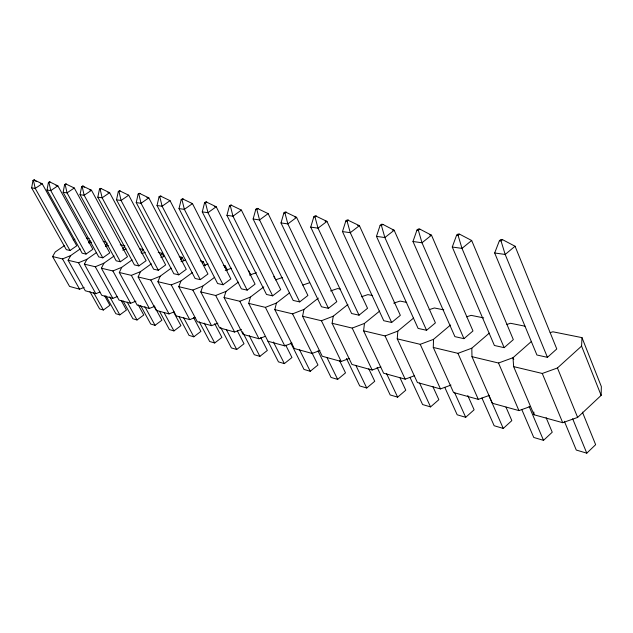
<?xml version="1.0" encoding="UTF-8"?>
<svg xmlns="http://www.w3.org/2000/svg" width="633" height="633" viewBox="0 0 633 633"><rect width="100%" height="100%" fill="white"/><g stroke="black" fill="none" stroke-linecap="round" stroke-linejoin="round"><path stroke-width="0.95" d="M531.53 341.353L512.999 357.716L513.64 366.626L534.062 414.773L562.697 422.686L577.636 417.416L601.136 395.388L601.35 386.597L581.988 337.634L552.902 331.795L550.204 332.618M489.246 395.411L478.303 399.368L453.576 392.531L433.288 347.446L433.518 339.351L450.482 325.03M601.136 395.388L581.577 346.101L581.988 337.634M450.973 385.078L440.481 388.915L417.416 382.538L397.247 338.845L397.825 331.106L413.531 318.106M414.18 375.836L405.175 379.159L383.614 373.201L363.595 330.806L364.473 323.408L379.665 311.064M380.821 366.8L372.157 370.036L351.948 364.45L332.111 323.289L333.251 316.191L347.913 304.481M31.65 187.89L32.963 180.54L34.032 179.835L42.189 183.776L76.751 245.802L70.01 250.486L66.33 249.663L31.65 187.89L35.219 188.397L42.189 183.776L40.393 183.538M47.016 190.05L48.409 182.533L49.501 181.813L57.848 185.841L92.877 249.267L86.025 254.07L82.171 253.208L47.016 190.05L50.751 190.58L57.848 185.841L55.965 185.596M63.126 192.313L64.606 184.622L65.713 183.887L74.275 188.009L109.778 252.899L102.799 257.821L98.764 256.919L63.126 192.313L67.043 192.867L74.275 188.009M80.035 194.695L81.61 186.814L82.741 186.055L91.516 190.288L127.494 256.705L120.397 261.761L116.163 260.812L80.035 194.695L84.157 195.273L91.516 190.288L89.854 190.066M349.297 358.436L341.203 361.483L322.229 356.237L302.582 316.239L303.951 309.426L318.344 298.111M97.814 197.195L99.492 189.125L100.639 188.341L109.636 192.685L146.104 260.709L138.88 265.9L134.433 264.903L97.814 197.195L102.142 197.805L109.636 192.685L107.895 192.456M116.519 199.822L118.3 191.554L119.479 190.747L128.713 195.201L165.664 264.911L158.313 270.251L153.629 269.199L116.519 199.822L121.077 200.463L128.713 195.201M136.23 202.592L138.136 194.109L139.323 193.287L148.818 197.86L186.252 269.334L178.767 274.825L173.838 273.725L136.23 202.592L141.04 203.272L148.818 197.86L146.88 197.599M157.024 205.519L159.057 196.808L160.276 195.961L170.04 200.661L207.948 274.002L200.329 279.651L195.13 278.488L157.024 205.519L162.103 206.231L170.04 200.661M319.934 350.484L312.132 353.451L294.282 348.514L274.833 309.616L276.407 303.065L289.51 292.905M179.004 208.605L181.18 199.664L182.423 198.786L192.464 203.62L230.855 278.924L223.101 284.747L217.61 283.521L179.004 208.605L184.377 209.365L192.464 203.62M202.267 211.881L204.601 202.679L205.867 201.777L216.209 206.762L255.075 284.13L247.171 290.136L241.355 288.838L202.267 211.881L207.964 212.68L216.209 206.762L214.302 206.508M226.931 215.347L229.439 205.883L230.729 204.957L241.387 210.085L280.712 289.637L272.657 295.84L266.501 294.464L226.931 215.347L232.976 216.193L241.387 210.085M253.129 219.026L255.819 209.286L257.14 208.328L268.139 213.622L307.899 295.476L299.702 301.894L293.166 300.43L253.129 219.026L259.554 219.928L268.139 213.622M285.728 345.159L291.94 357.526L284.359 363.611L278.449 361.862L248.714 303.381L250.454 297.067L263.819 286.86M281.005 222.943L283.901 212.91L285.246 211.913L296.6 217.38L336.796 301.688L328.432 308.326L321.485 306.768L281.005 222.943L287.849 223.908L296.6 217.38L294.883 217.151M310.724 227.12L313.849 216.771L315.218 215.742L326.96 221.392L367.544 308.295L359.03 315.179L351.624 313.517L310.724 227.12L318.027 228.149L326.96 221.392L325.125 221.146M265.116 336.392L258.976 338.758L243.088 334.366L224.074 297.502L225.973 291.417L238.317 282.104M342.477 231.591L345.855 220.901L347.256 219.833L359.409 225.672L400.349 315.345L391.669 322.482L383.764 320.709L342.477 231.591L350.294 232.691L359.409 225.672L357.661 225.443M376.477 236.37L380.14 225.324L381.572 224.217L382.862 224.383L394.169 230.27L435.417 322.885L426.571 330.291L418.112 328.4L376.477 236.37L384.864 237.549L394.169 230.27L392.294 230.016M241.41 329.382L234.614 332.024L219.588 327.878L200.803 291.948L202.837 286.069L214.65 277.262M412.977 241.497L416.965 230.072L418.421 228.924L419.806 229.099L431.492 235.199L472.978 330.956L463.973 338.663L454.898 336.629L412.977 241.497L421.997 242.771L431.492 235.199L429.68 234.954M452.271 247.02L456.607 235.191L458.094 233.988L459.582 234.178L471.672 240.5L513.331 339.628L504.153 347.659L494.389 345.476L452.271 247.02L461.987 248.389L471.672 240.5M217.855 323.202L211.564 325.663L197.338 321.73L178.791 286.686L180.935 281.012L192.535 272.459M494.674 252.986L499.405 240.706L500.925 239.456L502.539 239.662L515.056 246.237L556.779 348.965L547.434 357.344L536.911 354.994L494.674 252.986L505.181 254.458L515.056 246.237M194.964 317.568L189.734 319.625L176.243 315.899L157.926 281.709L160.173 276.217L171.25 268.139M174.099 311.895L169.027 313.905L156.216 310.368L138.129 276.977L140.463 271.66L151.342 263.811M154.776 306.309L149.356 308.469L137.171 305.098L119.313 272.491L121.726 267.34L132.091 259.926M135.913 301.181L130.643 303.302L119.044 300.089L101.415 268.218L103.899 263.217L114.082 256.001M224.478 267.506L225.253 265.955L223.322 265.567M117.097 296.655L112.824 298.372L101.763 295.318L84.371 264.143L86.911 259.293L96.564 252.512M202.267 262.996L203.074 261.492L200.329 260.946M99.998 291.995L95.836 293.68L85.281 290.761L68.111 260.266L70.698 255.55L80.193 248.935M180.595 259.815L182.027 257.267L179.234 256.705M84.126 287.366L79.616 289.202L69.535 286.409L52.586 256.563L55.221 251.974L64.558 245.517M160.576 255.724L162.04 253.247L158.226 252.48M141.048 252.63L143.018 249.426L139.395 248.698M122.913 248.904L124.915 245.786M105.624 245.343L107.143 243.072M88.62 242.684L90.147 240.477M564.375 421.309L576.275 450.047L586.783 453.165L595.645 444.675L582.423 412.123M521.75 409.416L533.754 437.458L543.518 440.354L552.237 432.212L546.113 417.653M481.935 397.999L494.151 425.732L503.259 428.43L511.828 420.621L505.981 407.122M513.64 366.626L542.275 373.462L557.436 367.979L581.577 346.101M444.762 387.325L457.184 414.789L465.698 417.305L474.117 409.796L467.771 395.538M409.986 377.315L422.599 404.55L430.567 406.908L438.851 399.676L432.798 386.423M433.288 347.446L457.952 353.333L471.807 348.197L489.277 333.132M377.086 367.306L390.173 394.945L397.651 397.16L405.785 390.189L400.056 377.909M346.433 358.436L359.71 385.924L366.736 388.005L374.736 381.28L368.786 368.802M499.405 240.706L501.02 240.92L502.539 239.662M318.003 350.943L331.035 377.434L337.658 379.389L345.507 372.892L339.47 360.47M290.784 343.007L303.99 369.427L310.241 371.278L317.956 364.988L311.832 352.597M456.607 235.191L458.094 235.381L459.582 234.178M242.518 331.866L254.292 354.709L259.878 356.363L267.332 350.46L260.749 337.539M416.965 230.072L418.35 230.254L419.806 229.099M220.648 327.348L231.393 347.928L236.695 349.495L244.021 343.774L237.343 330.853M380.14 225.324L381.43 225.49L382.862 224.383M199.237 321.754L209.673 341.496L214.706 342.983L221.906 337.429L214.682 323.629M178.91 316.453L189.038 335.387L193.825 336.803L200.898 331.399L193.571 317.568M345.855 220.901L347.058 221.059L348.459 219.991M159.595 311.428L169.407 329.571L173.956 330.917L180.919 325.671L173.474 311.784M313.849 216.771L314.973 216.921L316.342 215.885M140.558 305.446L150.709 324.033L155.045 325.322L161.89 320.211L154.08 305.779M123.039 300.912L132.883 318.755L137.021 319.981L143.754 315.005L138.152 304.766M283.901 212.91L284.953 213.044L286.298 212.047M105.861 295.753L115.863 313.715L119.811 314.886L126.434 310.035L121.219 300.588M255.819 209.286L256.808 209.412L258.122 208.455M89.918 291.655L99.595 308.904L103.377 310.02L109.889 305.288L104.738 296.038M229.439 205.883L230.365 206.002L231.654 205.076M204.601 202.679L205.472 202.797L206.746 201.887M181.18 199.664L183.246 198.889M159.057 196.808L161.059 196.056M138.136 194.109L140.067 193.374M118.3 191.554L120.175 190.834M99.492 189.125L101.304 188.428M81.61 186.814L83.374 186.142M64.606 184.622L66.323 183.958M48.409 182.533L50.07 181.885M32.963 180.54L34.586 179.907M52.586 256.563L62.532 258.937L70.698 255.55M68.111 260.266L78.524 262.75L86.911 259.293M84.371 264.143L95.282 266.754L103.899 263.217M101.415 268.218L112.872 270.948L121.726 267.34M119.313 272.491L131.347 275.363L140.463 271.66M138.129 276.977L150.789 280.008L160.173 276.217M157.926 281.709L171.266 284.89L180.935 281.012M178.791 286.686L192.867 290.049L202.837 286.069M200.803 291.948L215.679 295.492L225.973 291.417M224.074 297.502L239.82 301.261L250.454 297.067M248.714 303.381L265.401 307.361L276.407 303.065M274.833 309.616L292.557 313.849L303.951 309.426M302.582 316.239L321.429 320.741L333.251 316.191M267.941 341.234L284.771 345.887L292.027 343.11M332.111 323.289L352.201 328.092L364.473 323.408M363.595 330.806L385.062 335.933L397.825 331.106M397.247 338.845L420.225 344.328L433.518 339.351M73.199 239.82L74.916 239.187M88.992 243.096L91.635 242.123M105.521 246.522L108.235 245.525M471.807 348.197L471.981 356.68L498.519 363.018L512.999 357.716L513.767 359.512M122.762 250.146L126.149 248.911M141.8 253.604L145.289 252.338M160.917 257.552L164.509 256.262M471.981 356.68L492.363 403.253L518.933 410.595L530.541 406.449M181.014 261.706L185.651 260.06M203.779 265.52L208.162 263.977M225.245 270.441L231.591 268.226M249.489 275.086L256.412 272.688M275.371 279.921L282.532 277.46M302.796 285.048L309.292 282.84M330.529 290.951L337.69 288.545L340.586 289.131M361.38 296.774L367.892 294.614L372.552 295.556M393.734 303.144L400.056 301.079L406.726 302.416M429.095 309.687L434.396 307.978L443.773 309.861M466.529 316.824L471.142 315.361L483.699 317.885M506.906 324.413L510.538 323.281L525.002 326.185M86.507 238.071L89.3 238.633M103.179 241.418L105.861 241.964M120.23 244.844L123.973 245.604M34.791 180.413L36.318 181.568M82.741 186.055L84.284 187.289M62.532 258.937L79.616 289.202M78.524 262.75L95.836 293.68M70.01 250.486L35.219 188.397L33.509 180.611M93.47 292.343L103.377 310.02M86.025 254.07L50.751 190.58L48.986 182.605M109.786 296.837L119.811 314.886M95.282 266.754L112.824 298.372M112.872 270.948L130.643 303.302M102.799 257.821L67.043 192.867L65.207 184.701M127.146 302.052L137.021 319.981M120.397 261.761L84.157 195.273L82.243 186.901M144.862 306.633L155.045 325.322M131.347 275.363L149.356 308.469M150.789 280.008L169.027 313.905M138.88 265.9L102.142 197.805L100.156 189.212M164.121 312.678L173.956 330.917M171.266 284.89L189.734 319.625M158.313 270.251L121.077 200.463L119.004 191.641M183.665 317.758L193.825 336.803M178.767 274.825L141.04 203.272L138.872 194.204M204.237 323.131L214.706 342.983M162.04 253.247L163.876 256.721M192.867 290.049L211.564 325.663M182.027 257.267L183.839 260.725M200.329 279.651L162.103 206.231L159.84 196.91M226.369 329.666L236.695 349.495M215.679 295.492L234.614 332.024M203.074 261.492L205.306 265.82M223.101 284.747L184.377 209.365L182.003 199.767M249.252 335.664L259.878 356.363M239.82 301.261L258.976 338.758M225.253 265.955L227.453 270.275M247.171 290.136L207.964 212.68L205.472 202.797M273.432 342.026L284.359 363.611M248.666 270.655L250.842 274.983M265.401 307.361L284.771 345.887M272.657 295.84L232.976 216.193L230.365 206.002M299.464 349.638L310.241 371.278M292.557 313.849L312.132 353.451M273.852 276.502L274.706 278.235M299.702 301.894L259.554 219.928L256.808 209.412M327.024 357.677L337.658 379.389M321.429 320.741L341.203 361.483M328.432 308.326L287.849 223.908L284.953 213.044M355.833 365.312L366.736 388.005M352.201 328.092L372.157 370.036M359.03 315.179L318.027 228.149L314.973 216.921M386.486 373.454L397.651 397.16M385.062 335.933L405.175 379.159M391.669 322.482L350.294 232.691L347.058 221.059M419.568 383.02L430.567 406.908M420.225 344.328L440.481 388.915M426.571 330.291L384.864 237.549L381.43 225.49M454.462 392.325L465.698 417.305M457.952 353.333L478.303 399.368M463.973 338.663L421.997 242.771L418.35 230.254M488.668 395.087L503.259 428.43M498.519 363.018L518.933 410.595M504.153 347.659L461.987 248.389L458.094 235.381M529.101 406.402L543.518 440.354M542.275 373.462L562.697 422.686M547.434 357.344L505.181 254.458L501.02 240.92M572.659 418.761L586.783 453.165M557.436 367.979L577.636 417.416M533.809 411.988L534.062 414.773"/></g></svg>
